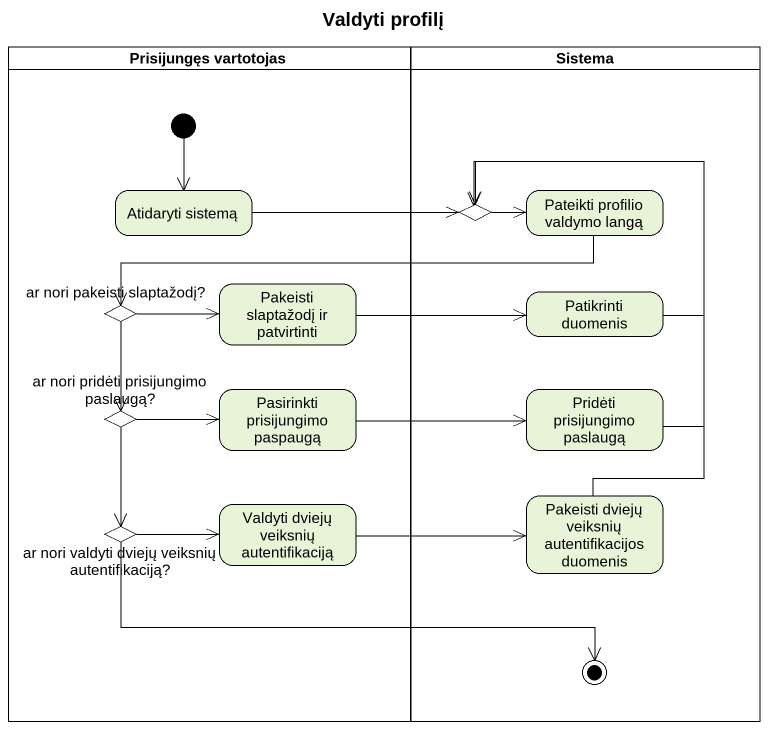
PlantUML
@startuml
title Valdyti profilį
hide empty description
state "Prisijungęs vartotojas" as Prisijungęs_vartotojas <<partition>> {
  state "Atidaryti sistemą" as Atidaryti_sistemą
  state "Pakeisti slaptažodį ir patvirtinti" as Pakeisti_slaptažodį_ir
  state "ar nori pakeisti slaptažodį?" as ar_nori_pakeisti_slaptažodį <<choice>>
  state "ar nori pridėti prisijungimo paslaugą?" as ar_nori_pridėti <<choice>>
  state "Pasirinkti prisijungimo paspaugą" as Pasirinkti_prisijungimo
  state "ar nori valdyti dviejų veiksnių autentifikaciją?" as ar_nori_valdyti_dviejų <<choice>>
  state "Valdyti dviejų veiksnių autentifikaciją" as Valdyti_dviejų_veiksnių
  [*] --> Atidaryti_sistemą
}
state Sistema <<partition>> {
  state choice1 <<choice>>
  state "Pateikti profilio valdymo langą" as Pateikti_profilio_valdymo
  state "Patikrinti duomenis" as Patikrinti_duomenis
  state "Pridėti prisijungimo paslaugą" as Pridėti_prisijungimo
  state "Pakeisti dviejų veiksnių autentifikacijos duomenis" as Pakeisti_dviejų_veiksnių
  state final1 <<end>>
}
Atidaryti_sistemą -right-> choice1
choice1 -right-> Pateikti_profilio_valdymo
Pateikti_profilio_valdymo -left-> ar_nori_pakeisti_slaptažodį
Pakeisti_slaptažodį_ir -right-> Patikrinti_duomenis
ar_nori_pakeisti_slaptažodį -right-> Pakeisti_slaptažodį_ir
ar_nori_pakeisti_slaptažodį --> ar_nori_pridėti
Patikrinti_duomenis -up-> choice1
ar_nori_pridėti -right-> Pasirinkti_prisijungimo
ar_nori_pridėti --> ar_nori_valdyti_dviejų
Pasirinkti_prisijungimo -right-> Pridėti_prisijungimo
Pridėti_prisijungimo -up-> choice1
ar_nori_valdyti_dviejų -right-> Valdyti_dviejų_veiksnių
ar_nori_valdyti_dviejų -right-> final1
Valdyti_dviejų_veiksnių -right-> Pakeisti_dviejų_veiksnių
Pakeisti_dviejų_veiksnių -up-> choice1
@enduml
